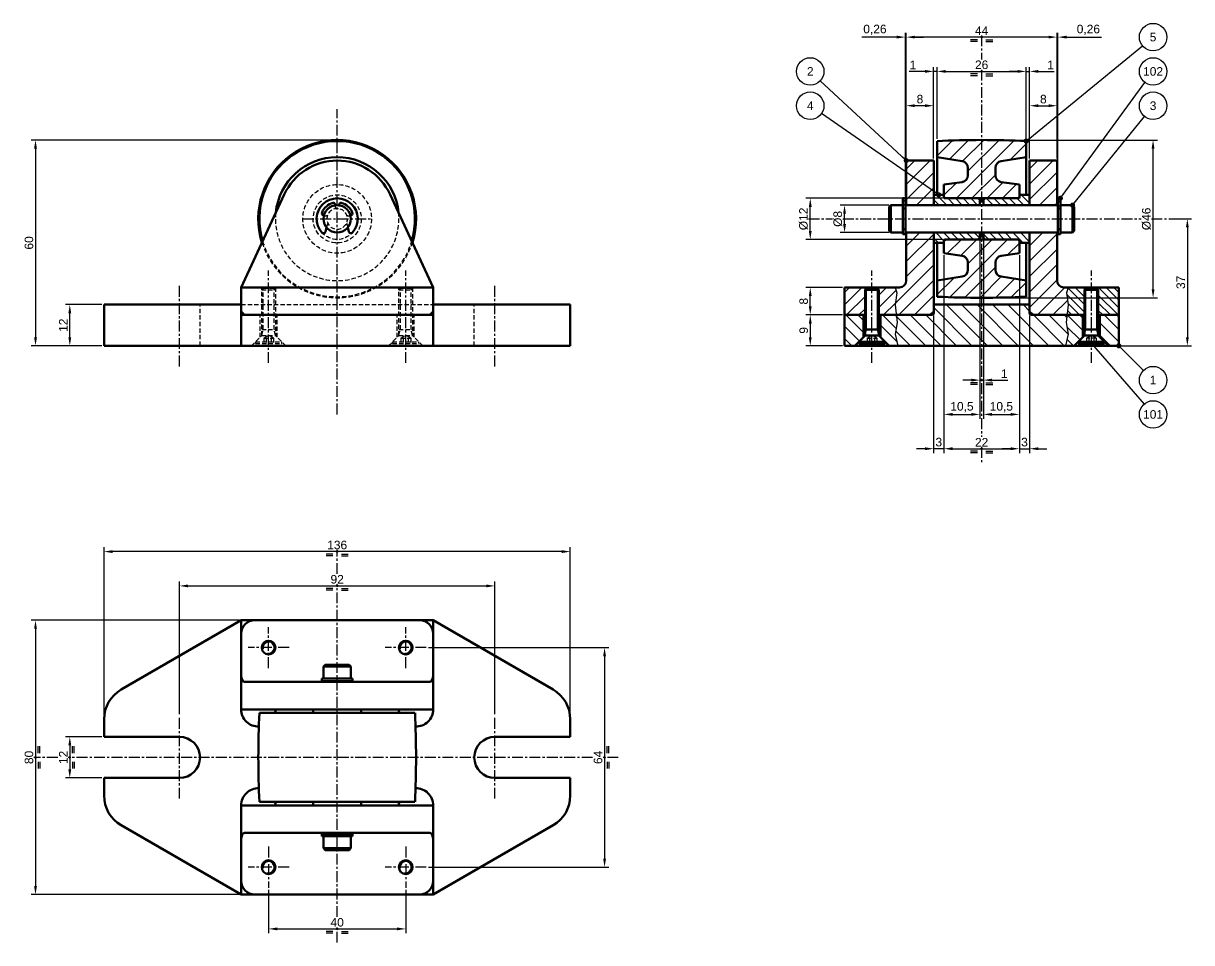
# Model space of a CAD drawing. Header units: millimetres. Extents: x 110 to 451, y 300 to 568.
import ezdxf
from ezdxf.enums import TextEntityAlignment as Align

# ---------------------------------------------------------------- set-up
doc = ezdxf.new("R2010")
doc.units = ezdxf.units.MM
doc.header["$LTSCALE"] = 0.1
doc.header["$PDSIZE"] = -5
doc.linetypes.add('CENTER', pattern=[50.8, 31.75, -6.35, 6.35, -6.35])
doc.linetypes.add('DASHED', pattern=[19.05, 12.7, -6.35])
for name, color, linetype, lineweight in [('ASSE', 4, 'CENTER', 25), ('CONTORNO1', 7, 'Continuous', 50), ('CONTORNO3', 5, 'Continuous', 50), ('NASCOSTA', 6, 'DASHED', 25), ('QUOTA', 3, 'Continuous', 25), ('SOTTILE', 3, 'Continuous', 25), ('TRATTEGGIO', 1, 'Continuous', 25)]:
    doc.layers.add(name, color=color, linetype=linetype, lineweight=lineweight)
doc.styles.get("Standard").update_dxf_attribs({"font": 'arial.ttf'})
doc.dimstyles.new('ISO_1-1', dxfattribs={"dimtxt": 2.5, "dimasz": 2.5, "dimexe": 1.25, "dimexo": 0.625, "dimtad": 1, "dimtxsty": 'Standard', "dimcen": 2.5, "dimclrt": 2, "dimadec": 0, "dimazin": 0, "dimtfac": 1, "dimtmove": 0, "dimatfit": 3, "dimfxl": 1, "dimarcsym": 0})
pattern_1 = [(45, (-68.0443, 0), (-2.245064, 2.245064), [])]
pattern_2 = [(135, (-68.0443, 0), (-1.122532, -1.122532), [])]
pattern_3 = [(135, (-68.0443, 0), (-0.561266, -0.561266), [])]

# ---------------------------------------------------------------- blocks, each defined once
blk = doc.blocks.new('*D3')
at = {"layer": 'Defpoints', "color": 0}
for p in [(181.96, 316.28), (221.96, 316.28), (221.96, 304.28)]:
    blk.add_point(p, dxfattribs=at)
at = {"layer": 'QUOTA', "color": 0, "lineweight": -2}
for p, q in [((181.96, 315.66), (181.96, 303.03)), ((221.96, 315.66), (221.96, 303.03)), ((184.46, 304.28), (219.46, 304.28))]:
    blk.add_line(p, q, dxfattribs=at)
at = {"layer": 'QUOTA', "color": 0}
for points in [[(184.46, 304.7), (184.46, 303.87), (181.96, 304.28)], [(219.46, 303.87), (219.46, 304.7), (221.96, 304.28)]]:
    blk.add_solid(points, dxfattribs=at)
at = {"layer": 'QUOTA', "color": 2, "insert": (201.96, 306.19), "char_height": 2.5, "attachment_point": 5}
blk.add_mtext('40', dxfattribs=at)
blk = doc.blocks.new('*D4')
at = {"layer": 'Defpoints', "color": 0}
for p in [(227.96, 386.28), (227.96, 322.28), (279.96, 322.28)]:
    blk.add_point(p, dxfattribs=at)
at = {"layer": 'QUOTA', "color": 0, "lineweight": -2}
for p, q in [((228.59, 386.28), (281.21, 386.28)), ((279.96, 383.78), (279.96, 324.78)), ((228.59, 322.28), (281.21, 322.28))]:
    blk.add_line(p, q, dxfattribs=at)
at = {"layer": 'QUOTA', "color": 0}
for points in [[(280.38, 383.78), (279.55, 383.78), (279.96, 386.28)], [(279.55, 324.78), (280.38, 324.78), (279.96, 322.28)]]:
    blk.add_solid(points, dxfattribs=at)
at = {"layer": 'QUOTA', "color": 2, "insert": (278.06, 354.28), "char_height": 2.5, "attachment_point": 5, "rotation": 90}
blk.add_mtext('64', dxfattribs=at)
blk = doc.blocks.new('*D5')
at = {"layer": 'Defpoints', "color": 0}
for p in [(247.96, 404.28), (155.96, 366.28), (247.96, 366.28)]:
    blk.add_point(p, dxfattribs=at)
at = {"layer": 'QUOTA', "color": 0, "lineweight": -2}
for p, q in [((155.96, 366.91), (155.96, 405.53)), ((158.46, 404.28), (245.46, 404.28)), ((247.96, 366.91), (247.96, 405.53))]:
    blk.add_line(p, q, dxfattribs=at)
at = {"layer": 'QUOTA', "color": 0}
for points in [[(158.46, 404.7), (158.46, 403.87), (155.96, 404.28)], [(245.46, 403.87), (245.46, 404.7), (247.96, 404.28)]]:
    blk.add_solid(points, dxfattribs=at)
at = {"layer": 'QUOTA', "color": 2, "insert": (201.96, 406.19), "char_height": 2.5, "attachment_point": 5}
blk.add_mtext('92', dxfattribs=at)
blk = doc.blocks.new('*D6')
at = {"layer": 'Defpoints', "color": 0}
for p in [(133.96, 414.28), (133.96, 365.42), (269.96, 365.42)]:
    blk.add_point(p, dxfattribs=at)
at = {"layer": 'QUOTA', "color": 0, "lineweight": -2}
for p, q in [((133.96, 366.04), (133.96, 415.53)), ((267.46, 414.28), (136.46, 414.28)), ((269.96, 366.04), (269.96, 415.53))]:
    blk.add_line(p, q, dxfattribs=at)
at = {"layer": 'QUOTA', "color": 0}
for points in [[(136.46, 414.7), (136.46, 413.87), (133.96, 414.28)], [(267.46, 413.87), (267.46, 414.7), (269.96, 414.28)]]:
    blk.add_solid(points, dxfattribs=at)
at = {"layer": 'QUOTA', "color": 2, "insert": (201.96, 416.19), "char_height": 2.5, "attachment_point": 5}
blk.add_mtext('136', dxfattribs=at)
blk = doc.blocks.new('*D7')
at = {"layer": 'Defpoints', "color": 0}
for p in [(133.96, 360.28), (123.96, 348.28), (133.96, 348.28)]:
    blk.add_point(p, dxfattribs=at)
at = {"layer": 'QUOTA', "color": 0, "lineweight": -2}
for p, q in [((133.34, 360.28), (122.71, 360.28)), ((123.96, 357.78), (123.96, 350.78)), ((133.34, 348.28), (122.71, 348.28))]:
    blk.add_line(p, q, dxfattribs=at)
at = {"layer": 'QUOTA', "color": 0}
for points in [[(124.38, 357.78), (123.55, 357.78), (123.96, 360.28)], [(123.55, 350.78), (124.38, 350.78), (123.96, 348.28)]]:
    blk.add_solid(points, dxfattribs=at)
at = {"layer": 'QUOTA', "color": 2, "insert": (122.08, 354.28), "char_height": 2.5, "attachment_point": 5, "rotation": 90}
blk.add_mtext('12', dxfattribs=at)
blk = doc.blocks.new('*D8')
at = {"layer": 'Defpoints', "color": 0}
for p in [(173.96, 394.28), (113.96, 314.28), (173.96, 314.28)]:
    blk.add_point(p, dxfattribs=at)
at = {"layer": 'QUOTA', "color": 0, "lineweight": -2}
for p, q in [((173.34, 394.28), (112.71, 394.28)), ((113.96, 391.78), (113.96, 316.78)), ((173.34, 314.28), (112.71, 314.28))]:
    blk.add_line(p, q, dxfattribs=at)
at = {"layer": 'QUOTA', "color": 0}
for points in [[(114.38, 391.78), (113.55, 391.78), (113.96, 394.28)], [(113.55, 316.78), (114.38, 316.78), (113.96, 314.28)]]:
    blk.add_solid(points, dxfattribs=at)
at = {"layer": 'QUOTA', "color": 2, "insert": (112.06, 354.28), "char_height": 2.5, "attachment_point": 5, "rotation": 90}
blk.add_mtext('80', dxfattribs=at)
blk = doc.blocks.new('*D9')
at = {"layer": 'Defpoints', "color": 0}
for p in [(123.96, 486.28), (133.96, 486.28), (133.96, 474.28)]:
    blk.add_point(p, dxfattribs=at)
at = {"layer": 'QUOTA', "color": 0, "lineweight": -2}
for p, q in [((133.34, 486.28), (122.71, 486.28)), ((123.96, 476.78), (123.96, 483.78)), ((133.34, 474.28), (122.71, 474.28))]:
    blk.add_line(p, q, dxfattribs=at)
at = {"layer": 'QUOTA', "color": 0}
for points in [[(124.38, 483.78), (123.55, 483.78), (123.96, 486.28)], [(123.55, 476.78), (124.38, 476.78), (123.96, 474.28)]]:
    blk.add_solid(points, dxfattribs=at)
at = {"layer": 'QUOTA', "color": 2, "insert": (122.08, 480.28), "char_height": 2.5, "attachment_point": 5, "rotation": 90}
blk.add_mtext('12', dxfattribs=at)
blk = doc.blocks.new('*D10')
at = {"layer": 'Defpoints', "color": 0}
for p in [(201.96, 534.28), (113.96, 474.28), (133.96, 474.28)]:
    blk.add_point(p, dxfattribs=at)
at = {"layer": 'QUOTA', "color": 0, "lineweight": -2}
for p, q in [((201.34, 534.28), (112.71, 534.28)), ((113.96, 531.78), (113.96, 476.78)), ((133.34, 474.28), (112.71, 474.28))]:
    blk.add_line(p, q, dxfattribs=at)
at = {"layer": 'QUOTA', "color": 0}
for points in [[(114.38, 531.78), (113.55, 531.78), (113.96, 534.28)], [(113.55, 476.78), (114.38, 476.78), (113.96, 474.28)]]:
    blk.add_solid(points, dxfattribs=at)
at = {"layer": 'QUOTA', "color": 2, "insert": (112.06, 504.28), "char_height": 2.5, "attachment_point": 5, "rotation": 90}
blk.add_mtext('60', dxfattribs=at)
blk = doc.blocks.new('*D11')
at = {"layer": 'Defpoints', "color": 0}
for p in [(339.96, 491.28), (349.96, 491.28), (349.96, 483.28)]:
    blk.add_point(p, dxfattribs=at)
at = {"layer": 'QUOTA', "color": 0, "lineweight": -2}
for p, q in [((349.34, 491.28), (338.71, 491.28)), ((339.96, 485.78), (339.96, 488.78)), ((349.34, 483.28), (338.71, 483.28))]:
    blk.add_line(p, q, dxfattribs=at)
at = {"layer": 'QUOTA', "color": 0}
for points in [[(340.38, 488.78), (339.55, 488.78), (339.96, 491.28)], [(339.55, 485.78), (340.38, 485.78), (339.96, 483.28)]]:
    blk.add_solid(points, dxfattribs=at)
at = {"layer": 'QUOTA', "color": 2, "insert": (338.06, 487.28), "char_height": 2.5, "attachment_point": 5, "rotation": 90}
blk.add_mtext('8', dxfattribs=at)
blk = doc.blocks.new('*D12')
at = {"layer": 'Defpoints', "color": 0}
for p in [(349.96, 483.28), (339.96, 474.28), (349.96, 474.28)]:
    blk.add_point(p, dxfattribs=at)
at = {"layer": 'QUOTA', "color": 0, "lineweight": -2}
for p, q in [((349.34, 483.28), (338.71, 483.28)), ((339.96, 480.78), (339.96, 476.78)), ((349.34, 474.28), (338.71, 474.28))]:
    blk.add_line(p, q, dxfattribs=at)
at = {"layer": 'QUOTA', "color": 0}
for points in [[(340.38, 480.78), (339.55, 480.78), (339.96, 483.28)], [(339.55, 476.78), (340.38, 476.78), (339.96, 474.28)]]:
    blk.add_solid(points, dxfattribs=at)
at = {"layer": 'QUOTA', "color": 2, "insert": (338.06, 478.78), "char_height": 2.5, "attachment_point": 5, "rotation": 90}
blk.add_mtext('9', dxfattribs=at)
blk = doc.blocks.new('*D13')
at = {"layer": 'Defpoints', "color": 0}
for p in [(389.96, 534.28), (439.96, 534.28), (389.96, 488.28)]:
    blk.add_point(p, dxfattribs=at)
at = {"layer": 'QUOTA', "color": 0, "lineweight": -2}
for p, q in [((390.59, 534.28), (441.21, 534.28)), ((439.96, 490.78), (439.96, 531.78)), ((390.59, 488.28), (441.21, 488.28))]:
    blk.add_line(p, q, dxfattribs=at)
at = {"layer": 'QUOTA', "color": 0}
for points in [[(440.38, 531.78), (439.55, 531.78), (439.96, 534.28)], [(439.55, 490.78), (440.38, 490.78), (439.96, 488.28)]]:
    blk.add_solid(points, dxfattribs=at)
at = {"layer": 'QUOTA', "color": 2, "insert": (438.02, 511.28), "char_height": 2.5, "attachment_point": 5, "rotation": 90}
blk.add_mtext('%%C46', dxfattribs=at)
blk = doc.blocks.new('*D14')
at = {"layer": 'Defpoints', "color": 0}
for p in [(339.96, 517.28), (379.16, 517.28), (379.16, 505.28)]:
    blk.add_point(p, dxfattribs=at)
at = {"layer": 'QUOTA', "color": 0, "lineweight": -2}
for p, q in [((378.54, 517.28), (338.71, 517.28)), ((339.96, 507.78), (339.96, 514.78)), ((378.54, 505.28), (338.71, 505.28))]:
    blk.add_line(p, q, dxfattribs=at)
at = {"layer": 'QUOTA', "color": 0}
for points in [[(340.38, 514.78), (339.55, 514.78), (339.96, 517.28)], [(339.55, 507.78), (340.38, 507.78), (339.96, 505.28)]]:
    blk.add_solid(points, dxfattribs=at)
at = {"layer": 'QUOTA', "color": 2, "insert": (338.02, 511.28), "char_height": 2.5, "attachment_point": 5, "rotation": 90}
blk.add_mtext('%%C12', dxfattribs=at)
blk = doc.blocks.new('*D15')
at = {"layer": 'Defpoints', "color": 0}
for p in [(349.96, 515.28), (363.46, 515.28), (363.46, 507.28)]:
    blk.add_point(p, dxfattribs=at)
at = {"layer": 'QUOTA', "color": 0, "lineweight": -2}
for p, q in [((362.84, 515.28), (348.71, 515.28)), ((349.96, 509.78), (349.96, 512.78)), ((362.84, 507.28), (348.71, 507.28))]:
    blk.add_line(p, q, dxfattribs=at)
at = {"layer": 'QUOTA', "color": 0}
for points in [[(350.38, 512.78), (349.55, 512.78), (349.96, 515.28)], [(349.55, 509.78), (350.38, 509.78), (349.96, 507.28)]]:
    blk.add_solid(points, dxfattribs=at)
at = {"layer": 'QUOTA', "color": 2, "insert": (348.02, 511.28), "char_height": 2.5, "attachment_point": 5, "rotation": 90}
blk.add_mtext('%%C8', dxfattribs=at)
blk = doc.blocks.new('*D16')
at = {"layer": 'Defpoints', "color": 0}
for p in [(443.96, 511.28), (429.96, 474.28), (449.96, 474.28)]:
    blk.add_point(p, dxfattribs=at)
at = {"layer": 'QUOTA', "color": 0, "lineweight": -2}
for p, q in [((444.59, 511.28), (451.21, 511.28)), ((449.96, 508.78), (449.96, 476.78)), ((430.59, 474.28), (451.21, 474.28))]:
    blk.add_line(p, q, dxfattribs=at)
at = {"layer": 'QUOTA', "color": 0}
for points in [[(450.38, 508.78), (449.55, 508.78), (449.96, 511.28)], [(449.55, 476.78), (450.38, 476.78), (449.96, 474.28)]]:
    blk.add_solid(points, dxfattribs=at)
at = {"layer": 'QUOTA', "color": 2, "insert": (448.06, 492.78), "char_height": 2.5, "attachment_point": 5, "rotation": 90}
blk.add_mtext('37', dxfattribs=at)
blk = doc.blocks.new('*D17')
at = {"layer": 'Defpoints', "color": 0}
for p in [(402.96, 554.28), (376.96, 533.98), (402.96, 533.98)]:
    blk.add_point(p, dxfattribs=at)
at = {"layer": 'QUOTA', "color": 0, "lineweight": -2}
for p, q in [((376.96, 534.61), (376.96, 555.53)), ((402.96, 534.61), (402.96, 555.53)), ((379.46, 554.28), (400.46, 554.28))]:
    blk.add_line(p, q, dxfattribs=at)
at = {"layer": 'QUOTA', "color": 0}
for points in [[(379.46, 554.7), (379.46, 553.87), (376.96, 554.28)], [(400.46, 553.87), (400.46, 554.7), (402.96, 554.28)]]:
    blk.add_solid(points, dxfattribs=at)
at = {"layer": 'QUOTA', "color": 2, "insert": (389.96, 556.19), "char_height": 2.5, "attachment_point": 5}
blk.add_mtext('26', dxfattribs=at)
blk = doc.blocks.new('*D18')
at = {"layer": 'Defpoints', "color": 0}
for p in [(403.96, 554.28), (402.96, 533.98), (403.96, 528.28)]:
    blk.add_point(p, dxfattribs=at)
at = {"layer": 'QUOTA', "color": 0, "lineweight": -2}
for p, q in [((402.96, 534.61), (402.96, 555.53)), ((403.96, 528.91), (403.96, 555.53)), ((400.46, 554.28), (397.96, 554.28)), ((402.96, 554.28), (403.96, 554.28)), ((406.46, 554.28), (411.13, 554.28))]:
    blk.add_line(p, q, dxfattribs=at)
at = {"layer": 'QUOTA', "color": 0}
for points in [[(400.46, 553.87), (400.46, 554.7), (402.96, 554.28)], [(406.46, 554.7), (406.46, 553.87), (403.96, 554.28)]]:
    blk.add_solid(points, dxfattribs=at)
at = {"layer": 'QUOTA', "color": 2, "insert": (410.05, 556.16), "char_height": 2.5, "attachment_point": 5}
blk.add_mtext('1', dxfattribs=at)
blk = doc.blocks.new('*D19')
at = {"layer": 'Defpoints', "color": 0}
for p in [(411.96, 544.28), (403.96, 528.28), (411.96, 528.28)]:
    blk.add_point(p, dxfattribs=at)
at = {"layer": 'QUOTA', "color": 0, "lineweight": -2}
for p, q in [((403.96, 528.91), (403.96, 545.53)), ((411.96, 528.91), (411.96, 545.53)), ((406.46, 544.28), (409.46, 544.28))]:
    blk.add_line(p, q, dxfattribs=at)
at = {"layer": 'QUOTA', "color": 0}
for points in [[(406.46, 544.7), (406.46, 543.87), (403.96, 544.28)], [(409.46, 543.87), (409.46, 544.7), (411.96, 544.28)]]:
    blk.add_solid(points, dxfattribs=at)
at = {"layer": 'QUOTA', "color": 2, "insert": (407.96, 546.19), "char_height": 2.5, "attachment_point": 5}
blk.add_mtext('8', dxfattribs=at)
blk = doc.blocks.new('*D20')
at = {"layer": 'Defpoints', "color": 0}
for p in [(367.96, 564.28), (367.96, 528.28), (411.96, 528.28)]:
    blk.add_point(p, dxfattribs=at)
at = {"layer": 'QUOTA', "color": 0, "lineweight": -2}
for p, q in [((367.96, 528.91), (367.96, 565.53)), ((409.46, 564.28), (370.46, 564.28)), ((411.96, 528.91), (411.96, 565.53))]:
    blk.add_line(p, q, dxfattribs=at)
at = {"layer": 'QUOTA', "color": 0}
for points in [[(370.46, 564.7), (370.46, 563.87), (367.96, 564.28)], [(409.46, 563.87), (409.46, 564.7), (411.96, 564.28)]]:
    blk.add_solid(points, dxfattribs=at)
at = {"layer": 'QUOTA', "color": 2, "insert": (389.96, 566.16), "char_height": 2.5, "attachment_point": 5}
blk.add_mtext('44', dxfattribs=at)
blk = doc.blocks.new('*D21')
at = {"layer": 'Defpoints', "color": 0}
for p in [(412.22, 564.28), (411.96, 528.28), (412.22, 517.28)]:
    blk.add_point(p, dxfattribs=at)
at = {"layer": 'QUOTA', "color": 0, "lineweight": -2}
for p, q in [((409.46, 564.28), (406.96, 564.28)), ((411.96, 528.91), (411.96, 565.53)), ((411.96, 564.28), (412.22, 564.28)), ((412.22, 517.91), (412.22, 565.53)), ((414.72, 564.28), (424.96, 564.28))]:
    blk.add_line(p, q, dxfattribs=at)
at = {"layer": 'QUOTA', "color": 0}
for points in [[(409.46, 563.87), (409.46, 564.7), (411.96, 564.28)], [(414.72, 564.7), (414.72, 563.87), (412.22, 564.28)]]:
    blk.add_solid(points, dxfattribs=at)
at = {"layer": 'QUOTA', "color": 2, "insert": (421.09, 566.41), "char_height": 2.5, "attachment_point": 5}
blk.add_mtext('0,26', dxfattribs=at)
blk = doc.blocks.new('*D22')
at = {"layer": 'Defpoints', "color": 0}
for p in [(367.7, 564.28), (367.96, 528.28), (367.7, 517.28)]:
    blk.add_point(p, dxfattribs=at)
at = {"layer": 'QUOTA', "color": 0, "lineweight": -2}
for p, q in [((365.2, 564.28), (354.96, 564.28)), ((367.7, 517.91), (367.7, 565.53)), ((367.96, 564.28), (367.7, 564.28)), ((367.96, 528.91), (367.96, 565.53)), ((370.46, 564.28), (372.96, 564.28))]:
    blk.add_line(p, q, dxfattribs=at)
at = {"layer": 'QUOTA', "color": 0}
for points in [[(365.2, 563.87), (365.2, 564.7), (367.7, 564.28)], [(370.46, 564.7), (370.46, 563.87), (367.96, 564.28)]]:
    blk.add_solid(points, dxfattribs=at)
at = {"layer": 'QUOTA', "color": 2, "insert": (358.83, 566.41), "char_height": 2.5, "attachment_point": 5}
blk.add_mtext('0,26', dxfattribs=at)
blk = doc.blocks.new('*D23')
at = {"layer": 'Defpoints', "color": 0}
for p in [(375.96, 554.28), (376.96, 533.98), (375.96, 528.28)]:
    blk.add_point(p, dxfattribs=at)
at = {"layer": 'QUOTA', "color": 0, "lineweight": -2}
for p, q in [((375.96, 528.91), (375.96, 555.53)), ((376.96, 534.61), (376.96, 555.53)), ((373.46, 554.28), (368.79, 554.28)), ((376.96, 554.28), (375.96, 554.28)), ((379.46, 554.28), (381.96, 554.28))]:
    blk.add_line(p, q, dxfattribs=at)
at = {"layer": 'QUOTA', "color": 0}
for points in [[(373.46, 553.87), (373.46, 554.7), (375.96, 554.28)], [(379.46, 554.7), (379.46, 553.87), (376.96, 554.28)]]:
    blk.add_solid(points, dxfattribs=at)
at = {"layer": 'QUOTA', "color": 2, "insert": (369.88, 556.16), "char_height": 2.5, "attachment_point": 5}
blk.add_mtext('1', dxfattribs=at)
blk = doc.blocks.new('*D24')
at = {"layer": 'Defpoints', "color": 0}
for p in [(367.96, 544.28), (367.96, 528.28), (375.96, 528.28)]:
    blk.add_point(p, dxfattribs=at)
at = {"layer": 'QUOTA', "color": 0, "lineweight": -2}
for p, q in [((367.96, 528.91), (367.96, 545.53)), ((375.96, 528.91), (375.96, 545.53)), ((373.46, 544.28), (370.46, 544.28))]:
    blk.add_line(p, q, dxfattribs=at)
at = {"layer": 'QUOTA', "color": 0}
for points in [[(370.46, 544.7), (370.46, 543.87), (367.96, 544.28)], [(373.46, 543.87), (373.46, 544.7), (375.96, 544.28)]]:
    blk.add_solid(points, dxfattribs=at)
at = {"layer": 'QUOTA', "color": 2, "insert": (371.96, 546.19), "char_height": 2.5, "attachment_point": 5}
blk.add_mtext('8', dxfattribs=at)
blk = doc.blocks.new('*D25')
at = {"layer": 'Defpoints', "color": 0}
for p in [(389.46, 505.57), (378.96, 501.28), (389.46, 454.28)]:
    blk.add_point(p, dxfattribs=at)
at = {"layer": 'QUOTA', "color": 0, "lineweight": -2}
for p, q in [((389.46, 504.95), (389.46, 453.03)), ((378.96, 500.66), (378.96, 453.03)), ((381.46, 454.28), (386.96, 454.28))]:
    blk.add_line(p, q, dxfattribs=at)
at = {"layer": 'QUOTA', "color": 0}
for points in [[(381.46, 454.7), (381.46, 453.87), (378.96, 454.28)], [(386.96, 453.87), (386.96, 454.7), (389.46, 454.28)]]:
    blk.add_solid(points, dxfattribs=at)
at = {"layer": 'QUOTA', "color": 2, "insert": (384.21, 456.41), "char_height": 2.5, "attachment_point": 5}
blk.add_mtext('10,5', dxfattribs=at)
blk = doc.blocks.new('*D26')
at = {"layer": 'Defpoints', "color": 0}
for p in [(378.96, 501.28), (375.96, 483.78), (375.96, 444.28)]:
    blk.add_point(p, dxfattribs=at)
at = {"layer": 'QUOTA', "color": 0, "lineweight": -2}
for p, q in [((378.96, 500.66), (378.96, 443.03)), ((375.96, 483.16), (375.96, 443.03)), ((373.46, 444.28), (370.96, 444.28)), ((378.96, 444.28), (375.96, 444.28)), ((381.46, 444.28), (383.96, 444.28))]:
    blk.add_line(p, q, dxfattribs=at)
at = {"layer": 'QUOTA', "color": 0}
for points in [[(373.46, 443.87), (373.46, 444.7), (375.96, 444.28)], [(381.46, 444.7), (381.46, 443.87), (378.96, 444.28)]]:
    blk.add_solid(points, dxfattribs=at)
at = {"layer": 'QUOTA', "color": 2, "insert": (377.46, 446.19), "char_height": 2.5, "attachment_point": 5}
blk.add_mtext('3', dxfattribs=at)
blk = doc.blocks.new('*D27')
at = {"layer": 'Defpoints', "color": 0}
for p in [(378.96, 501.28), (400.96, 501.28), (400.96, 444.28)]:
    blk.add_point(p, dxfattribs=at)
at = {"layer": 'QUOTA', "color": 0, "lineweight": -2}
for p, q in [((378.96, 500.66), (378.96, 443.03)), ((400.96, 500.66), (400.96, 443.03)), ((381.46, 444.28), (398.46, 444.28))]:
    blk.add_line(p, q, dxfattribs=at)
at = {"layer": 'QUOTA', "color": 0}
for points in [[(381.46, 444.7), (381.46, 443.87), (378.96, 444.28)], [(398.46, 443.87), (398.46, 444.7), (400.96, 444.28)]]:
    blk.add_solid(points, dxfattribs=at)
at = {"layer": 'QUOTA', "color": 2, "insert": (389.96, 446.16), "char_height": 2.5, "attachment_point": 5}
blk.add_mtext('22', dxfattribs=at)
blk = doc.blocks.new('*D28')
at = {"layer": 'Defpoints', "color": 0}
for p in [(390.46, 505.57), (400.96, 501.28), (400.96, 454.28)]:
    blk.add_point(p, dxfattribs=at)
at = {"layer": 'QUOTA', "color": 0, "lineweight": -2}
for p, q in [((390.46, 504.95), (390.46, 453.03)), ((400.96, 500.66), (400.96, 453.03)), ((392.96, 454.28), (398.46, 454.28))]:
    blk.add_line(p, q, dxfattribs=at)
at = {"layer": 'QUOTA', "color": 0}
for points in [[(392.96, 454.7), (392.96, 453.87), (390.46, 454.28)], [(398.46, 453.87), (398.46, 454.7), (400.96, 454.28)]]:
    blk.add_solid(points, dxfattribs=at)
at = {"layer": 'QUOTA', "color": 2, "insert": (395.71, 456.41), "char_height": 2.5, "attachment_point": 5}
blk.add_mtext('10,5', dxfattribs=at)
blk = doc.blocks.new('*D29')
at = {"layer": 'Defpoints', "color": 0}
for p in [(400.96, 501.28), (403.96, 483.78), (403.96, 444.28)]:
    blk.add_point(p, dxfattribs=at)
at = {"layer": 'QUOTA', "color": 0, "lineweight": -2}
for p, q in [((400.96, 500.66), (400.96, 443.03)), ((403.96, 483.16), (403.96, 443.03)), ((398.46, 444.28), (395.96, 444.28)), ((400.96, 444.28), (403.96, 444.28)), ((406.46, 444.28), (408.96, 444.28))]:
    blk.add_line(p, q, dxfattribs=at)
at = {"layer": 'QUOTA', "color": 0}
for points in [[(398.46, 443.87), (398.46, 444.7), (400.96, 444.28)], [(406.46, 444.7), (406.46, 443.87), (403.96, 444.28)]]:
    blk.add_solid(points, dxfattribs=at)
at = {"layer": 'QUOTA', "color": 2, "insert": (402.46, 446.19), "char_height": 2.5, "attachment_point": 5}
blk.add_mtext('3', dxfattribs=at)
blk = doc.blocks.new('Simbolo_Simmetria')
at = {"layer": 'QUOTA'}
for p, q in [((-1.25, -0.75), (-3.25, -0.75)), ((-1.25, -1.25), (-3.25, -1.25)), ((1.25, -0.75), (3.25, -0.75)), ((1.25, -1.25), (3.25, -1.25))]:
    blk.add_line(p, q, dxfattribs=at)
at = {"layer": 'QUOTA', "const_width": 0.375}
blk.add_lwpolyline([(-0.1875, 0, 1), (0.1875, 0, 1)], format="xyb", close=True, dxfattribs=at)
blk = doc.blocks.new('*D31')
at = {"layer": 'Defpoints', "color": 0}
for p in [(389.46, 505.57), (390.46, 505.57), (390.46, 464.28)]:
    blk.add_point(p, dxfattribs=at)
at = {"layer": 'QUOTA', "color": 0, "lineweight": -2}
for p, q in [((389.46, 504.95), (389.46, 463.03)), ((390.46, 504.95), (390.46, 463.03)), ((386.96, 464.28), (384.46, 464.28)), ((389.46, 464.28), (390.46, 464.28)), ((392.96, 464.28), (397.63, 464.28))]:
    blk.add_line(p, q, dxfattribs=at)
at = {"layer": 'QUOTA', "color": 0}
for points in [[(386.96, 463.87), (386.96, 464.7), (389.46, 464.28)], [(392.96, 464.7), (392.96, 463.87), (390.46, 464.28)]]:
    blk.add_solid(points, dxfattribs=at)
at = {"layer": 'QUOTA', "color": 2, "insert": (396.55, 466.16), "char_height": 2.5, "attachment_point": 5}
blk.add_mtext('1', dxfattribs=at)
blk = doc.blocks.new('Bollino')
at = {"layer": 'QUOTA'}
blk.add_circle((0, 0), 4, dxfattribs=at)
at = {"layer": 'QUOTA', "color": 2, "flags": 8}
blk.add_attdef('Item', text='', height=2.5, dxfattribs=at).set_placement((0, 0), align=Align.MIDDLE_CENTER)

msp = doc.modelspace()

# ---------------------------------------------------------------- hatches: boundary and pattern name
at = {"layer": 'TRATTEGGIO'}
h = msp.add_hatch(dxfattribs=at)
h.set_pattern_fill('ANSI31', color=256, style=0)
h.paths.add_polyline_path([(400.962, 521.284), (395.684, 522.026, -0.3738847), (393.962, 524.006), (393.962, 526.15, -0.3689195), (395.649, 528.126), (402.962, 529.284), (402.962, 533.984, 0.0230769), (376.962, 533.984), (376.962, 529.284), (384.275, 528.126, -0.3689195), (385.962, 526.15), (385.962, 524.006, -0.3738847), (384.241, 522.026), (378.962, 521.284), (378.962, 517.684), (379.362, 517.284), (400.562, 517.284), (400.962, 517.684)])
h.paths.add_polyline_path([(393.962, 498.562, -0.3738847), (395.684, 500.542), (400.962, 501.284), (400.962, 504.884), (400.562, 505.284), (379.362, 505.284), (378.962, 504.884), (378.962, 501.284), (384.241, 500.542, -0.3738847), (385.962, 498.562), (385.962, 496.418, -0.3689195), (384.275, 494.442), (376.962, 493.284), (376.962, 488.584, 0.0230769), (402.962, 488.584), (402.962, 493.284), (395.649, 494.442, -0.3689195), (393.962, 496.418)])
h = msp.add_hatch(dxfattribs=at)
h.set_pattern_fill('ANSI31', color=256, style=0)
h.set_pattern_definition(pattern_1)
h.paths.add_polyline_path([(375.962, 515.284), (375.962, 528.284), (367.962, 528.284), (367.962, 515.284)])
h.paths.add_polyline_path([(375.962, 484.284), (375.962, 507.284), (367.962, 507.284), (367.962, 493.284, -0.4142136), (365.962, 491.284), (364.77, 491.284), (365.227, 489.68), (364.764, 486.247), (365.093, 483.284), (374.962, 483.284)])
h = msp.add_hatch(dxfattribs=at)
h.set_pattern_fill('ANSI31', color=256, style=0)
h.set_pattern_definition(pattern_1)
h.paths.add_polyline_path([(411.962, 515.284), (411.962, 528.284), (403.962, 528.284), (403.962, 515.284)])
h.paths.add_polyline_path([(411.962, 493.284), (411.962, 507.284), (403.962, 507.284), (403.962, 484.284), (404.962, 483.284), (414.831, 483.284), (415.161, 486.247), (414.698, 489.68), (415.154, 491.284), (413.962, 491.284, -0.4142136)])
h = msp.add_hatch(dxfattribs=at)
h.set_pattern_fill('ANSI31', color=256, scale=0.5, angle=90, style=0)
h.set_pattern_definition(pattern_2)
h.paths.add_polyline_path([(419.962, 483.284), (419.962, 490.555), (419.962, 491.284), (415.154, 491.284), (414.698, 489.68), (415.161, 486.247), (414.831, 483.284)])
h.paths.add_polyline_path([(429.962, 483.284), (429.962, 491.284), (423.962, 491.284), (423.962, 483.284)])
h.paths.add_polyline_path([(389.462, 515.284), (389.462, 516.995), (388.962, 517.284), (379.162, 517.284, -0.4142136), (378.962, 517.484), (378.962, 518.284), (375.962, 518.284), (375.962, 515.284)])
h.paths.add_polyline_path([(389.462, 505.573), (389.462, 507.284), (375.962, 507.284), (375.962, 504.284), (378.962, 504.284), (378.962, 505.084, -0.4142136), (379.162, 505.284), (388.962, 505.284)])
h = msp.add_hatch(dxfattribs=at)
h.set_pattern_fill('ANSI31', color=256, scale=0.5, angle=90, style=0)
h.set_pattern_definition(pattern_2)
h.paths.add_polyline_path([(403.962, 515.284), (403.962, 518.284), (400.962, 518.284), (400.962, 517.484, -0.4142136), (400.762, 517.284), (390.962, 517.284), (390.462, 516.995), (390.462, 515.284)])
h.paths.add_polyline_path([(403.962, 504.284), (403.962, 507.284), (390.462, 507.284), (390.462, 505.573), (390.962, 505.284), (400.762, 505.284, -0.4142136), (400.962, 505.084), (400.962, 504.284)])
h = msp.add_hatch(dxfattribs=at)
h.set_pattern_fill('ANSI31', color=256, scale=0.25, angle=90, style=0)
h.set_pattern_definition(pattern_3)
h.paths.add_polyline_path([(367.702, 514.284), (367.702, 517.284), (367.002, 517.284), (367.002, 514.284)])
h = msp.add_hatch(dxfattribs=at)
h.set_pattern_fill('ANSI31', color=256, scale=0.25, angle=90, style=0)
h.set_pattern_definition(pattern_3)
h.paths.add_polyline_path([(412.922, 514.284), (412.922, 517.284), (412.222, 517.284), (412.222, 514.284)])
h = msp.add_hatch(dxfattribs=at)
h.set_pattern_fill('ANSI31', color=256, scale=0.8, style=0)
h.set_pattern_definition([(45, (-68.0443, 0), (-1.796051, 1.796051), [])])
h.paths.add_polyline_path([(355.962, 483.284), (355.962, 491.284), (349.962, 491.284), (349.962, 483.284)])
h.paths.add_polyline_path([(364.764, 486.247), (365.227, 489.68), (364.77, 491.284), (359.962, 491.284), (359.962, 490.555), (359.962, 483.284), (365.093, 483.284)])
h = msp.add_hatch(dxfattribs=at)
h.set_pattern_fill('ANSI31', color=256, angle=90, style=0)
h.set_pattern_definition([(135, (-68.0443, 0), (-2.245064, -2.245064), [])])
h.paths.add_polyline_path([(415.161, 477.68), (414.59, 481.107), (414.831, 483.284), (404.462, 483.284, -0.4142136), (403.962, 483.784), (403.962, 486.284), (375.962, 486.284), (375.962, 483.784, -0.4142136), (375.462, 483.284), (365.093, 483.284), (365.335, 481.107), (364.764, 477.68), (365.519, 474.284), (414.406, 474.284)])
h = msp.add_hatch(dxfattribs=at)
h.set_pattern_fill('ANSI31', color=256, scale=0.8, angle=90, style=0)
h.set_pattern_definition([(135, (-68.0443, 0), (-1.796051, -1.796051), [])])
h.paths.add_polyline_path([(364.764, 477.68), (365.335, 481.107), (365.093, 483.284), (360.462, 483.284), (360.462, 476.784), (362.962, 474.284), (365.519, 474.284)])
h.paths.add_polyline_path([(355.462, 476.784), (355.462, 483.284), (349.962, 483.284), (349.962, 474.284), (352.962, 474.284)])
h.paths.add_polyline_path([(419.462, 476.784), (419.462, 483.284), (414.831, 483.284), (414.59, 481.107), (415.161, 477.68), (414.406, 474.284), (416.962, 474.284), (418.142, 475.464)])
h.paths.add_polyline_path([(429.962, 474.284), (429.962, 483.284), (424.462, 483.284), (424.462, 476.784), (425.782, 475.464), (426.962, 474.284)])

# ---------------------------------------------------------------- linework, layer by layer
at = {"layer": 'ASSE'}
for p, q in [((389.962, 564.784), (389.962, 557.784)), ((389.962, 554.784), (389.962, 447.784)), ((201.962, 454.284), (201.962, 543.247)), ((191.962, 511.284), (211.962, 511.284)), ((339.462, 511.284), (346.462, 511.284)), ((349.462, 511.284), (436.462, 511.284)), ((439.462, 511.284), (443.962, 511.284)), ((181.962, 469.284), (181.962, 496.284)), ((221.962, 469.284), (221.962, 496.284)), ((357.962, 469.284), (357.962, 496.284)), ((421.962, 469.284), (421.962, 496.284)), ((155.962, 468.284), (155.962, 492.284)), ((247.962, 468.284), (247.962, 492.284)), ((389.962, 444.784), (389.962, 440.284)), ((201.962, 407.784), (201.962, 414.784)), ((201.962, 307.784), (201.962, 404.784)), ((181.962, 380.284), (181.962, 392.284)), ((221.962, 380.284), (221.962, 392.284)), ((187.962, 386.284), (175.962, 386.284)), ((227.962, 386.284), (215.962, 386.284)), ((155.962, 342.284), (155.962, 366.284)), ((247.962, 342.284), (247.962, 366.284)), ((120.462, 354.284), (113.462, 354.284)), ((276.462, 354.284), (123.462, 354.284)), ((283.962, 354.284), (279.462, 354.284)), ((181.962, 328.284), (181.962, 316.284)), ((221.962, 328.284), (221.962, 316.284)), ((187.962, 322.284), (175.962, 322.284)), ((227.962, 322.284), (215.962, 322.284)), ((201.962, 300.284), (201.962, 304.784))]:
    msp.add_line(p, q, dxfattribs=at)
at = {"layer": 'CONTORNO1'}
for p, q in [((376.962, 518.284), (376.962, 533.984)), ((402.962, 533.984), (402.962, 518.284)), ((367.962, 528.284), (367.962, 515.284)), ((375.962, 528.284), (367.962, 528.284)), ((375.962, 528.284), (375.962, 515.284)), ((376.962, 529.284), (384.275, 528.126)), ((402.962, 529.284), (395.649, 528.126)), ((403.962, 528.284), (403.962, 515.284)), ((403.962, 528.284), (411.962, 528.284)), ((411.962, 528.284), (411.962, 515.284)), ((385.962, 526.15), (385.962, 524.006)), ((393.962, 526.15), (393.962, 524.006)), ((378.962, 521.284), (384.241, 522.026)), ((400.962, 521.284), (395.684, 522.026)), ((173.962, 491.284), (186.537, 518.429)), ((229.962, 491.284), (217.388, 518.429)), ((375.962, 518.284), (378.962, 518.284)), ((378.962, 521.284), (378.962, 517.484)), ((400.962, 521.284), (400.962, 517.484)), ((403.962, 518.284), (400.962, 518.284)), ((363.462, 515.284), (362.962, 514.784)), ((362.962, 507.784), (362.962, 514.784)), ((363.462, 515.284), (366.962, 515.284)), ((363.462, 507.284), (363.462, 515.284)), ((366.962, 515.284), (366.962, 507.284)), ((367.702, 515.284), (412.222, 515.284)), ((367.702, 515.284), (367.702, 507.284)), ((378.962, 517.684), (379.362, 517.284)), ((379.162, 517.284), (400.762, 517.284)), ((388.962, 517.284), (389.462, 516.995)), ((389.462, 516.995), (389.462, 515.284)), ((390.962, 517.284), (390.462, 516.995)), ((390.462, 516.995), (390.462, 515.284)), ((400.962, 517.684), (400.562, 517.284)), ((412.222, 515.284), (412.222, 507.284)), ((412.962, 515.284), (412.962, 507.284)), ((412.962, 515.284), (416.462, 515.284)), ((416.462, 515.284), (416.462, 507.284)), ((416.462, 515.284), (416.962, 514.784)), ((416.962, 514.784), (416.962, 507.784)), ((366.962, 514.284), (367.702, 514.284)), ((412.222, 514.284), (412.962, 514.284)), ((362.962, 507.784), (363.462, 507.284)), ((366.962, 508.284), (367.702, 508.284)), ((412.222, 508.284), (412.962, 508.284)), ((416.462, 507.284), (416.962, 507.784)), ((366.962, 507.284), (363.462, 507.284)), ((412.222, 507.284), (367.702, 507.284)), ((367.962, 507.284), (367.962, 493.284)), ((375.962, 507.284), (375.962, 483.784)), ((379.362, 505.284), (378.962, 504.884)), ((378.962, 505.084), (378.962, 501.284)), ((400.762, 505.284), (379.162, 505.284)), ((388.962, 505.284), (389.462, 505.573)), ((389.462, 507.284), (389.462, 505.573)), ((390.462, 507.284), (390.462, 505.573)), ((390.962, 505.284), (390.462, 505.573)), ((400.562, 505.284), (400.962, 504.884)), ((400.962, 505.084), (400.962, 501.284)), ((403.962, 507.284), (403.962, 483.784)), ((411.962, 507.284), (411.962, 493.284)), ((416.462, 507.284), (412.962, 507.284)), ((378.962, 504.284), (375.962, 504.284)), ((376.962, 488.584), (376.962, 504.284)), ((378.962, 501.284), (384.241, 500.542)), ((400.962, 501.284), (395.684, 500.542)), ((400.962, 504.284), (403.962, 504.284)), ((402.962, 504.284), (402.962, 488.584)), ((385.962, 496.418), (385.962, 498.562)), ((393.962, 496.418), (393.962, 498.562)), ((376.962, 493.284), (384.275, 494.442)), ((402.962, 493.284), (395.649, 494.442)), ((173.962, 474.284), (173.962, 491.284)), ((173.962, 491.284), (229.962, 491.284)), ((229.962, 474.284), (229.962, 491.284)), ((365.962, 491.284), (349.962, 491.284)), ((349.962, 491.284), (349.962, 474.284)), ((356.341, 490.934), (356.341, 491.284)), ((359.583, 490.934), (359.583, 491.284)), ((413.962, 491.284), (429.962, 491.284)), ((420.341, 490.934), (420.341, 491.284)), ((423.583, 490.934), (423.583, 491.284)), ((429.962, 491.284), (429.962, 474.284)), ((133.962, 486.284), (173.962, 486.284)), ((133.962, 474.284), (133.962, 486.284)), ((173.962, 484.284), (174.962, 483.284)), ((228.962, 483.284), (229.962, 484.284)), ((229.962, 486.284), (269.962, 486.284)), ((269.962, 474.284), (269.962, 486.284)), ((375.962, 484.284), (374.962, 483.284)), ((375.962, 486.284), (403.962, 486.284)), ((403.962, 484.284), (404.962, 483.284)), ((174.462, 483.284), (229.462, 483.284)), ((355.962, 483.284), (349.962, 483.284)), ((355.462, 476.784), (355.462, 483.284)), ((375.462, 483.284), (359.962, 483.284)), ((360.462, 476.784), (360.462, 483.284)), ((404.462, 483.284), (419.962, 483.284)), ((419.462, 476.784), (419.462, 483.284)), ((423.962, 483.284), (429.962, 483.284)), ((424.462, 476.784), (424.462, 483.284)), ((133.962, 474.284), (269.962, 474.284)), ((349.962, 474.284), (429.962, 474.284)), ((355.462, 476.784), (352.962, 474.284)), ((360.462, 476.784), (362.962, 474.284)), ((419.462, 476.784), (416.962, 474.284)), ((424.462, 476.784), (426.962, 474.284)), ((173.962, 394.284), (138.962, 374.077)), ((229.962, 394.284), (173.962, 394.284)), ((173.962, 368.284), (173.962, 394.284)), ((264.962, 374.077), (229.962, 394.284)), ((229.962, 368.284), (229.962, 394.284)), ((197.962, 380.784), (198.462, 381.284)), ((197.962, 377.284), (197.962, 380.784)), ((197.962, 380.784), (205.962, 380.784)), ((198.462, 381.284), (205.462, 381.284)), ((205.962, 380.784), (205.462, 381.284)), ((205.962, 380.784), (205.962, 377.284)), ((229.036, 376.284), (174.889, 376.284)), ((197.962, 377.284), (205.962, 377.284)), ((197.962, 376.544), (205.962, 376.544)), ((197.962, 376.284), (197.962, 376.544)), ((198.962, 377.244), (198.962, 377.284)), ((204.962, 377.244), (204.962, 377.284)), ((205.962, 376.544), (205.962, 376.284)), ((229.962, 368.284), (173.962, 368.284)), ((194.962, 368.284), (194.962, 367.284)), ((208.962, 367.284), (208.962, 368.284)), ((133.962, 360.284), (133.962, 365.416)), ((179.262, 367.284), (224.662, 367.284)), ((269.962, 360.284), (269.962, 365.416)), ((155.962, 360.284), (133.962, 360.284)), ((269.962, 360.284), (247.962, 360.284)), ((133.962, 343.151), (133.962, 348.284)), ((155.962, 348.284), (133.962, 348.284)), ((269.962, 348.284), (247.962, 348.284)), ((269.962, 343.151), (269.962, 348.284)), ((224.662, 341.284), (179.262, 341.284)), ((194.962, 340.284), (194.962, 341.284)), ((208.962, 341.284), (208.962, 340.284)), ((229.962, 340.284), (173.962, 340.284)), ((173.962, 314.284), (173.962, 340.284)), ((229.962, 314.284), (229.962, 340.284)), ((173.962, 314.284), (138.962, 334.491)), ((264.962, 334.491), (229.962, 314.284)), ((229.036, 332.284), (174.889, 332.284)), ((197.962, 332.284), (197.962, 332.024)), ((197.962, 332.024), (205.962, 332.024)), ((197.962, 327.784), (197.962, 331.284)), ((197.962, 331.284), (205.962, 331.284)), ((198.962, 331.324), (198.962, 331.284)), ((204.962, 331.324), (204.962, 331.284)), ((205.962, 332.024), (205.962, 332.284)), ((205.962, 331.284), (205.962, 327.784)), ((205.962, 327.784), (197.962, 327.784)), ((197.962, 327.784), (198.462, 327.284)), ((205.462, 327.284), (198.462, 327.284)), ((205.462, 327.284), (205.962, 327.784)), ((229.962, 314.284), (173.962, 314.284))]:
    msp.add_line(p, q, dxfattribs=at)
msp.add_circle((201.962, 511.284), 4, dxfattribs=at)
for centre, radius, start, end in [((201.962, 511.284), 23, 342.51243, 197.48757), ((201.962, 511.284), 22.7, 343.3501, 196.6499), ((389.962, 252.467), 281.817, 87.35605, 92.64395), ((201.962, 511.284), 18, 5.6669, 174.3331), ((201.962, 511.284), 17, 24.85503, 155.14497), ((383.962, 526.15), 2, 0, 81), ((395.962, 526.15), 2, 99, 180), ((383.962, 524.006), 2, 278, 0), ((395.962, 524.006), 2, 180, 262), ((379.162, 517.484), 0.2, 180, 270), ((400.762, 517.484), 0.2, 270, 0), ((379.162, 505.084), 0.2, 90, 180), ((400.762, 505.084), 0.2, 0, 90), ((383.962, 498.562), 2, 0, 82), ((395.962, 498.562), 2, 98, 180), ((383.962, 496.418), 2, 279, 0), ((395.962, 496.418), 2, 180, 261), ((365.962, 493.284), 2, 270, 0), ((413.962, 493.284), 2, 180, 270), ((389.962, 770.101), 281.817, 267.35605, 272.64395), ((174.462, 483.784), 0.5, 180, 270), ((229.462, 483.784), 0.5, 270, 0), ((375.462, 483.784), 0.5, 270, 0), ((404.462, 483.784), 0.5, 180, 270), ((177.962, 390.284), 4, 90, 180), ((225.962, 390.284), 4, 0, 90), ((143.962, 365.416), 10, 120, 180), ((259.962, 365.416), 10, 0, 60), ((178.962, 368.284), 5, 180, 271.64821), ((178.962, 368.284), 5, 348.46304, 0), ((224.962, 368.284), 5, 180, 191.53696), ((224.962, 368.284), 5, 268.35179, 0), ((460.779, 354.284), 281.817, 177.35605, 182.64395), ((-56.854, 354.284), 281.817, 357.35605, 2.64395), ((155.962, 354.284), 6, 270, 90), ((247.962, 354.284), 6, 90, 270), ((178.962, 340.284), 5, 88.35179, 180), ((224.962, 340.284), 5, 0, 91.64821), ((143.962, 343.151), 10, 180, 240), ((178.962, 340.284), 5, 0, 11.53696), ((224.962, 340.284), 5, 168.46304, 180), ((259.962, 343.151), 10, 300, 0), ((177.962, 318.284), 4, 180, 270), ((225.962, 318.284), 4, 270, 0)]:
    msp.add_arc(centre, radius, start, end, dxfattribs=at)
at = {"layer": 'CONTORNO1', "extrusion": (0, 0, -1)}
for centre, major_axis in [((174.889, 378.284), (0, -2)), ((229.036, 330.284), (0, 2))]:
    msp.add_ellipse(centre, major_axis=major_axis, ratio=0.463231, start_param=0, end_param=1.5707963, dxfattribs=at)
at = {"layer": 'CONTORNO1'}
for centre, major_axis in [((229.036, 378.284), (0, -2)), ((174.889, 330.284), (0, 2))]:
    msp.add_ellipse(centre, major_axis=major_axis, ratio=0.463231, start_param=0, end_param=1.5707963, dxfattribs=at)
at = {"layer": 'CONTORNO3'}
for p, q in [((201.362, 515.239), (201.362, 515.467)), ((202.562, 515.239), (202.562, 515.467)), ((367.002, 517.284), (367.702, 517.284)), ((367.002, 517.284), (367.002, 514.284)), ((367.702, 517.284), (367.702, 514.284)), ((412.922, 517.284), (412.222, 517.284)), ((412.222, 517.284), (412.222, 514.284)), ((412.922, 517.284), (412.922, 514.284)), ((367.002, 514.284), (367.702, 514.284)), ((412.222, 514.284), (412.922, 514.284)), ((198.854, 508.766), (198.516, 507.526)), ((205.071, 508.766), (205.408, 507.526)), ((367.002, 508.284), (367.002, 506.844)), ((367.002, 508.284), (367.702, 508.284)), ((367.702, 508.284), (367.702, 506.844)), ((412.222, 508.284), (412.222, 506.844)), ((412.222, 508.284), (412.922, 508.284)), ((412.922, 508.284), (412.922, 506.844)), ((367.002, 506.844), (367.702, 506.844)), ((412.922, 506.844), (412.222, 506.844)), ((356.392, 490.984), (355.962, 490.555)), ((359.533, 490.984), (356.392, 490.984)), ((359.533, 490.984), (359.962, 490.555)), ((420.392, 490.984), (419.962, 490.555)), ((420.392, 490.984), (423.533, 490.984)), ((423.533, 490.984), (423.962, 490.555)), ((355.962, 490.555), (355.962, 477.284)), ((355.962, 490.555), (359.962, 490.555)), ((359.962, 490.555), (359.962, 477.284)), ((419.962, 490.555), (419.962, 477.284)), ((423.962, 490.555), (419.962, 490.555)), ((423.962, 490.555), (423.962, 477.284)), ((354.142, 475.464), (355.962, 477.284)), ((355.962, 479.034), (359.962, 479.034)), ((355.962, 477.284), (359.962, 477.284)), ((361.782, 475.464), (359.962, 477.284)), ((418.142, 475.464), (419.962, 477.284)), ((423.962, 479.034), (419.962, 479.034)), ((423.962, 477.284), (419.962, 477.284)), ((425.782, 475.464), (423.962, 477.284)), ((354.142, 475.464), (361.782, 475.464)), ((354.142, 475.464), (354.142, 474.984)), ((354.142, 474.984), (361.782, 474.984)), ((361.782, 474.984), (361.782, 475.464)), ((425.782, 475.464), (418.142, 475.464)), ((418.142, 474.984), (418.142, 475.464)), ((425.782, 474.984), (418.142, 474.984)), ((425.782, 475.464), (425.782, 474.984)), ((197.522, 377.244), (206.402, 377.244)), ((197.522, 377.244), (197.522, 376.544)), ((206.402, 376.544), (197.522, 376.544)), ((206.402, 377.244), (206.402, 376.544)), ((197.522, 331.324), (197.522, 332.024)), ((206.402, 332.024), (197.522, 332.024)), ((197.522, 331.324), (206.402, 331.324)), ((206.402, 331.324), (206.402, 332.024))]:
    msp.add_line(p, q, dxfattribs=at)
for centre in [(181.962, 386.284), (221.962, 386.284), (181.962, 322.284), (221.962, 322.284)]:
    msp.add_circle(centre, 2, dxfattribs=at)
for centre, radius, start, end in [((201.962, 511.284), 6, 318.18969, 221.81031), ((201.962, 511.284), 4.8, 104.47751, 156.60556), ((200.882, 515.467), 0.48, 0, 104.47751), ((203.042, 515.467), 0.48, 75.52249, 180), ((201.962, 511.284), 4.8, 23.39444, 75.52249), ((198.218, 512.904), 0.72, 156.60556, 258.04062), ((205.707, 512.904), 0.72, 281.95938, 23.39444), ((197.937, 507.684), 0.6, 221.81031, 344.76745), ((205.987, 507.684), 0.6, 195.23255, 318.18969)]:
    msp.add_arc(centre, radius, start, end, dxfattribs=at)
at = {"layer": 'NASCOSTA'}
for p, q in [((201.362, 514.884), (201.362, 515.239)), ((202.562, 514.884), (202.562, 515.239)), ((198.218, 512.184), (198.865, 512.184)), ((205.06, 512.184), (205.707, 512.184)), ((199.213, 510.084), (198.854, 508.766)), ((204.712, 510.084), (205.071, 508.766)), ((179.962, 477.284), (179.962, 491.284)), ((180.392, 490.984), (179.962, 490.555)), ((180.341, 490.934), (180.341, 491.284)), ((180.392, 479.034), (180.392, 490.984)), ((183.533, 490.984), (180.392, 490.984)), ((183.533, 479.034), (183.533, 490.984)), ((183.533, 490.984), (183.962, 490.555)), ((183.583, 490.934), (183.583, 491.284)), ((183.962, 491.284), (183.962, 477.284)), ((219.962, 477.284), (219.962, 491.284)), ((220.392, 490.984), (219.962, 490.555)), ((220.341, 490.934), (220.341, 491.284)), ((220.392, 479.034), (220.392, 490.984)), ((223.533, 490.984), (220.392, 490.984)), ((223.533, 479.034), (223.533, 490.984)), ((223.533, 490.984), (223.962, 490.555)), ((223.583, 490.934), (223.583, 491.284)), ((223.962, 491.284), (223.962, 477.284)), ((179.962, 490.555), (183.962, 490.555)), ((219.962, 490.555), (223.962, 490.555)), ((161.962, 474.284), (161.962, 486.284)), ((173.962, 486.284), (229.962, 486.284)), ((241.962, 474.284), (241.962, 486.284)), ((179.462, 476.784), (179.462, 483.284)), ((184.462, 476.784), (184.462, 483.284)), ((219.462, 476.784), (219.462, 483.284)), ((224.462, 476.784), (224.462, 483.284)), ((176.962, 474.284), (179.962, 477.284)), ((179.962, 479.034), (183.962, 479.034)), ((179.962, 477.284), (180.392, 479.034)), ((179.962, 477.284), (183.962, 477.284)), ((180.519, 476.534), (181.962, 477.367)), ((183.406, 476.534), (181.962, 477.367)), ((183.962, 477.284), (183.533, 479.034)), ((186.962, 474.284), (183.962, 477.284)), ((216.962, 474.284), (219.962, 477.284)), ((219.962, 479.034), (223.962, 479.034)), ((219.962, 477.284), (220.392, 479.034)), ((219.962, 477.284), (223.962, 477.284)), ((220.519, 476.534), (221.962, 477.367)), ((223.406, 476.534), (221.962, 477.367)), ((223.962, 477.284), (223.533, 479.034)), ((226.962, 474.284), (223.962, 477.284)), ((356.519, 476.534), (357.962, 477.367)), ((359.406, 476.534), (357.962, 477.367)), ((420.519, 476.534), (421.962, 477.367)), ((423.406, 476.534), (421.962, 477.367)), ((178.142, 475.464), (185.782, 475.464)), ((178.142, 475.464), (178.142, 474.984)), ((178.142, 474.984), (185.782, 474.984)), ((180.519, 476.534), (180.519, 474.984)), ((180.519, 476.534), (183.406, 476.534)), ((181.24, 476.534), (181.24, 474.984)), ((182.684, 476.534), (182.684, 474.984)), ((183.406, 476.534), (183.406, 474.984)), ((185.782, 474.984), (185.782, 475.464)), ((218.142, 475.464), (225.782, 475.464)), ((218.142, 475.464), (218.142, 474.984)), ((218.142, 474.984), (225.782, 474.984)), ((220.519, 476.534), (220.519, 474.984)), ((220.519, 476.534), (223.406, 476.534)), ((221.24, 476.534), (221.24, 474.984)), ((222.684, 476.534), (222.684, 474.984)), ((223.406, 476.534), (223.406, 474.984)), ((225.782, 474.984), (225.782, 475.464)), ((356.519, 476.534), (356.519, 474.984)), ((356.519, 476.534), (359.406, 476.534)), ((357.24, 476.534), (357.24, 474.984)), ((358.684, 476.534), (358.684, 474.984)), ((359.406, 476.534), (359.406, 474.984)), ((420.519, 476.534), (420.519, 474.984)), ((423.406, 476.534), (420.519, 476.534)), ((421.24, 476.534), (421.24, 474.984)), ((422.684, 476.534), (422.684, 474.984)), ((423.406, 476.534), (423.406, 474.984))]:
    msp.add_line(p, q, dxfattribs=at)
for radius in [10, 7, 6]:
    msp.add_circle((201.962, 511.284), radius, dxfattribs=at)
for centre, radius, start, end in [((201.962, 514.884), 0.6, 180, 0), ((201.962, 511.284), 18, 174.3331, 5.6669), ((198.218, 512.904), 0.72, 258.04062, 270), ((198.865, 512.004), 0.18, 346.9139, 90), ((201.962, 511.284), 3, 13.0861, 0), ((205.06, 512.004), 0.18, 90, 193.0861), ((205.707, 512.904), 0.72, 270, 281.95938), ((201.962, 511.284), 23, 197.48757, 342.51243), ((201.962, 511.284), 22.7, 196.6499, 343.3501)]:
    msp.add_arc(centre, radius, start, end, dxfattribs=at)
at = {"layer": 'SOTTILE'}
for p, q in [((355.962, 483.284), (355.962, 491.284)), ((356.392, 479.034), (356.392, 490.984)), ((359.533, 479.034), (359.533, 490.984)), ((359.962, 483.284), (359.962, 491.284)), ((419.962, 483.284), (419.962, 491.284)), ((420.392, 479.034), (420.392, 490.984)), ((423.533, 479.034), (423.533, 490.984)), ((423.962, 483.284), (423.962, 491.284)), ((355.962, 477.284), (356.392, 479.034)), ((359.962, 477.284), (359.533, 479.034)), ((419.962, 477.284), (420.392, 479.034)), ((423.962, 477.284), (423.533, 479.034))]:
    msp.add_line(p, q, dxfattribs=at)
for points in [[(364.77, 491.284), (365.227, 489.68), (364.764, 486.247), (365.335, 481.107), (364.764, 477.68), (365.519, 474.284)], [(415.154, 491.284), (414.698, 489.68), (415.161, 486.247), (414.59, 481.107), (415.161, 477.68), (414.406, 474.284)]]:
    msp.add_lwpolyline(points, dxfattribs=at)
for centre in [(181.962, 386.284), (221.962, 386.284), (181.962, 322.284), (221.962, 322.284)]:
    msp.add_arc(centre, 1.621, 259.12614, 190.87386, dxfattribs=at)

# ---------------------------------------------------------------- block references
at = {"layer": 'QUOTA'}
for p, values in [((439.962, 564.284), {'Item': '5'}), ((339.962, 554.284), {'Item': '2'}), ((439.962, 554.284), {'Item': '102'}), ((339.962, 544.284), {'Item': '4'}), ((439.962, 544.284), {'Item': '3'}), ((439.962, 464.284), {'Item': '1'}), ((439.962, 454.284), {'Item': '101'})]:
    msp.add_blockref('Bollino', p, dxfattribs=at).add_auto_attribs(values)
for p in [(389.962, 564.284), (389.962, 554.284), (389.962, 464.284), (389.962, 444.284), (201.962, 414.284), (201.962, 404.284), (201.962, 304.284)]:
    msp.add_blockref('Simbolo_Simmetria', p, dxfattribs=at)
at = {"layer": 'QUOTA', "rotation": 90}
for p in [(113.962, 354.284), (123.962, 354.284), (279.962, 354.284)]:
    msp.add_blockref('Simbolo_Simmetria', p, dxfattribs=at)

# ---------------------------------------------------------------- dimensions: what is measured, and where the dimension line sits
at = {"layer": 'QUOTA'}
for base, p1, p2, angle, picture, middle in [((367.702, 564.284), (367.962, 528.284), (367.702, 517.284), 180, '*D22', (358.834, 566.41)), ((375.962, 554.284), (376.962, 533.984), (375.962, 528.284), 180, '*D23', (369.877, 556.164)), ((367.962, 544.284), (375.962, 528.284), (367.962, 528.284), 180, '*D24', (371.962, 546.185)), ((113.962, 474.284), (201.962, 534.284), (133.962, 474.284), 90, '*D10', (112.061, 504.284)), ((449.962, 474.284), (443.962, 511.284), (429.962, 474.284), 90, '*D16', (448.061, 492.784)), ((339.962, 491.284), (349.962, 483.284), (349.962, 491.284), 90, '*D11', (338.061, 487.284)), ((123.962, 486.284), (133.962, 474.284), (133.962, 486.284), 90, '*D9', (122.082, 480.284)), ((339.962, 474.284), (349.962, 483.284), (349.962, 474.284), 90, '*D12', (338.061, 478.784)), ((113.962, 314.284), (173.962, 394.284), (173.962, 314.284), 90, '*D8', (112.061, 354.284)), ((279.962, 322.284), (227.962, 386.284), (227.962, 322.284), 90, '*D4', (278.061, 354.284)), ((123.962, 348.284), (133.962, 360.284), (133.962, 348.284), 90, '*D7', (122.082, 354.284))]:
    dim = msp.add_linear_dim(base=base, p1=p1, p2=p2, angle=angle, dimstyle='ISO_1-1', dxfattribs=at)
    dim.commit()
    dim.dimension.update_dxf_attribs({"geometry": picture, "text_midpoint": middle})
for base, p1, p2, picture, middle in [((367.962, 564.284), (411.962, 528.284), (367.962, 528.284), '*D20', (389.962, 566.159)), ((412.222, 564.284), (411.962, 528.284), (412.222, 517.284), '*D21', (421.091, 566.41)), ((402.962, 554.284), (376.962, 533.984), (402.962, 533.984), '*D17', (389.962, 556.185)), ((403.962, 554.284), (402.962, 533.984), (403.962, 528.284), '*D18', (410.047, 556.164)), ((411.962, 544.284), (403.962, 528.284), (411.962, 528.284), '*D19', (407.962, 546.185)), ((389.462, 454.284), (378.962, 501.284), (389.462, 505.573), '*D25', (384.212, 456.41)), ((390.462, 464.284), (389.462, 505.573), (390.462, 505.573), '*D31', (396.547, 466.164)), ((400.962, 454.284), (390.462, 505.573), (400.962, 501.284), '*D28', (395.712, 456.41)), ((375.962, 444.284), (378.962, 501.284), (375.962, 483.784), '*D26', (377.462, 446.185)), ((400.962, 444.284), (378.962, 501.284), (400.962, 501.284), '*D27', (389.962, 446.164)), ((403.962, 444.284), (400.962, 501.284), (403.962, 483.784), '*D29', (402.462, 446.185)), ((133.962, 414.284), (269.962, 365.416), (133.962, 365.416), '*D6', (201.962, 416.185)), ((247.962, 404.284), (155.962, 366.284), (247.962, 366.284), '*D5', (201.962, 406.185)), ((221.962, 304.284), (181.962, 316.284), (221.962, 316.284), '*D3', (201.962, 306.185))]:
    dim = msp.add_linear_dim(base=base, p1=p1, p2=p2, dimstyle='ISO_1-1', dxfattribs=at)
    dim.commit()
    dim.dimension.update_dxf_attribs({"geometry": picture, "text_midpoint": middle})
dim = msp.add_linear_dim(base=(439.962, 534.284), p1=(389.962, 488.284), p2=(389.962, 534.284), angle=90, text='%%C<>', dimstyle='ISO_1-1', dxfattribs=at)
dim.commit()
dim.dimension.update_dxf_attribs({"geometry": '*D13', "text_midpoint": (438.016, 511.284)})
for p1, p2, distance, picture, middle in [((379.162, 505.284), (379.162, 517.284), 39.2, '*D14', (338.016, 511.284)), ((363.462, 507.284), (363.462, 515.284), 13.5, '*D15', (348.016, 511.284))]:
    dim = msp.add_aligned_dim(p1=p1, p2=p2, distance=distance, text='%%C<>', dimstyle='ISO_1-1', dxfattribs=at)
    dim.commit()
    dim.dimension.update_dxf_attribs({"geometry": picture, "text_midpoint": middle})

# ---------------------------------------------------------------- leaders
for points in [[(402.962, 533.984), (436.868, 561.75)], [(367.962, 528.284), (342.894, 551.562)], [(412.922, 517.284), (437.602, 551.054)], [(377.462, 518.284), (343.25, 542.005)], [(416.462, 515.284), (437.444, 541.176)], [(421.962, 474.984), (437.338, 457.302)], [(429.962, 474.284), (437.134, 467.112)]]:
    msp.add_leader(points, dimstyle='ISO_1-1', override={"dimasz": 1.5, "dimldrblk": 'DOT'}, dxfattribs=at)

doc.saveas('drawing.dxf')
